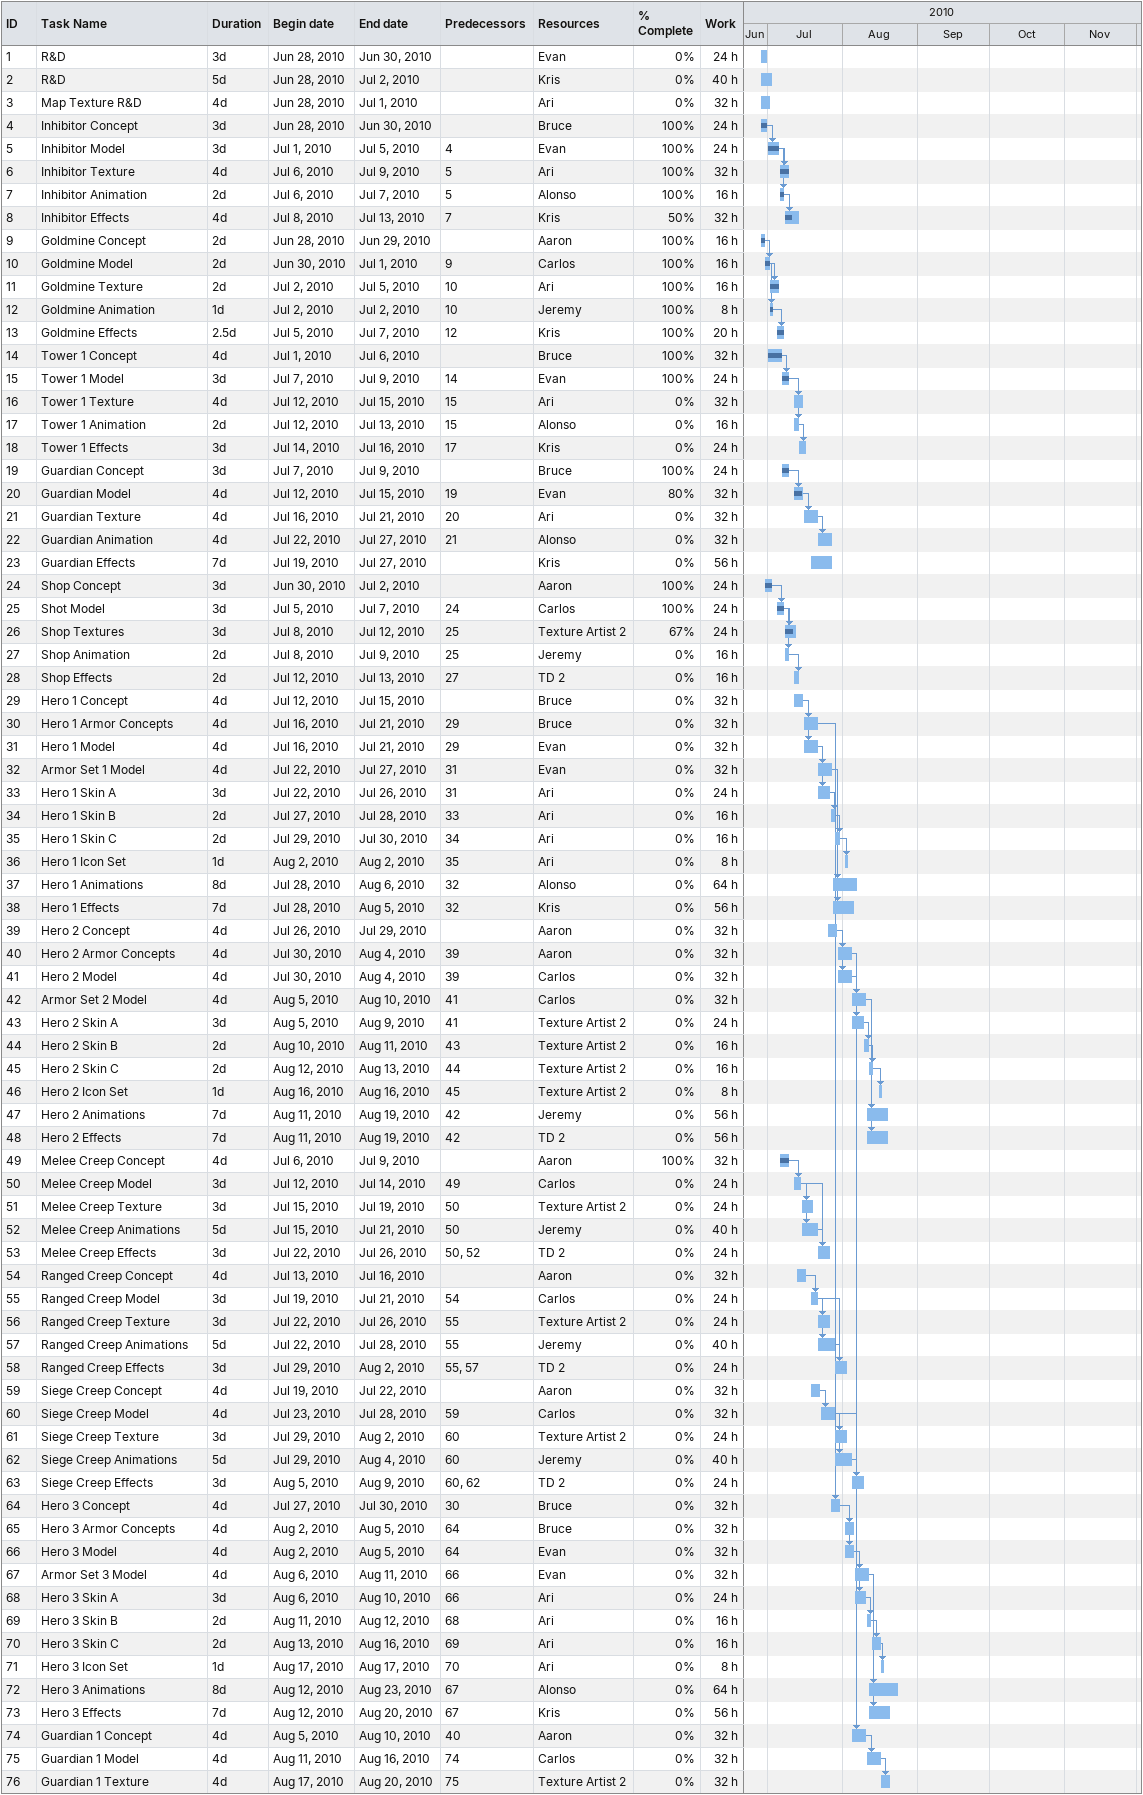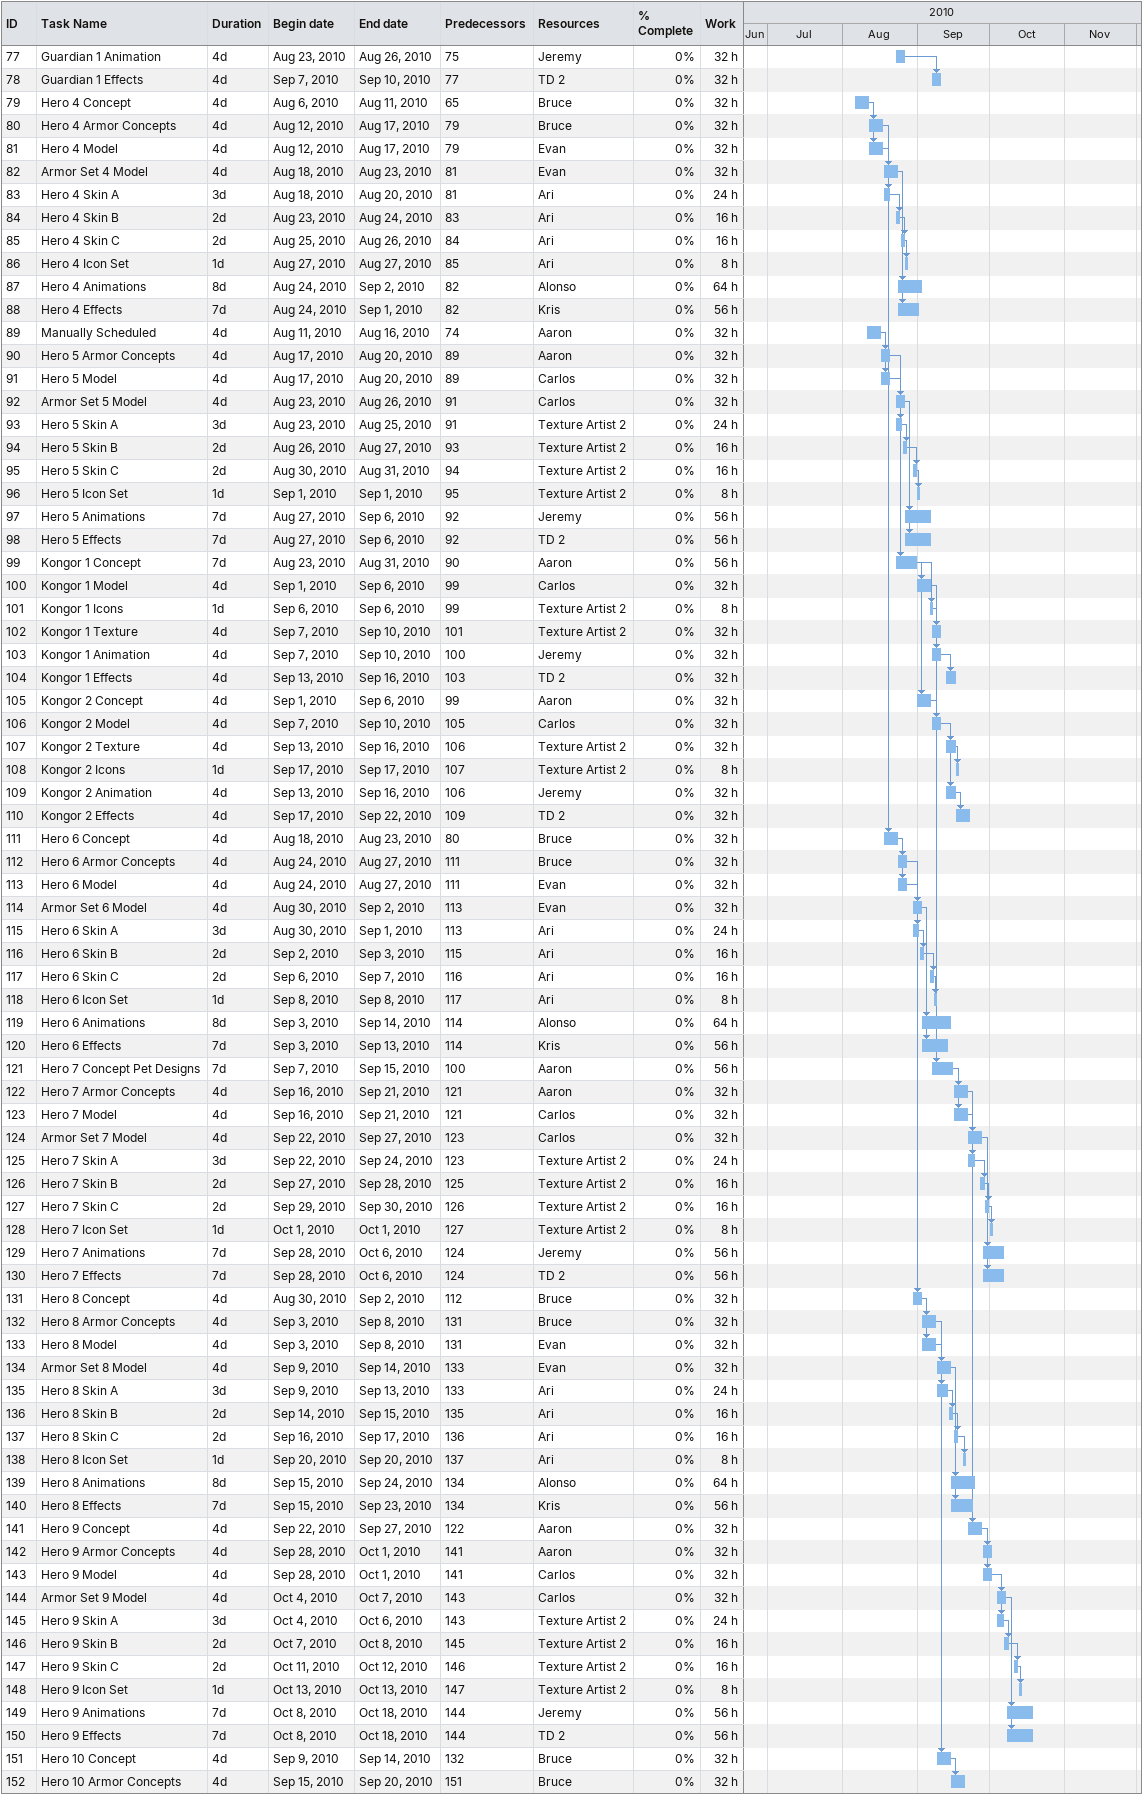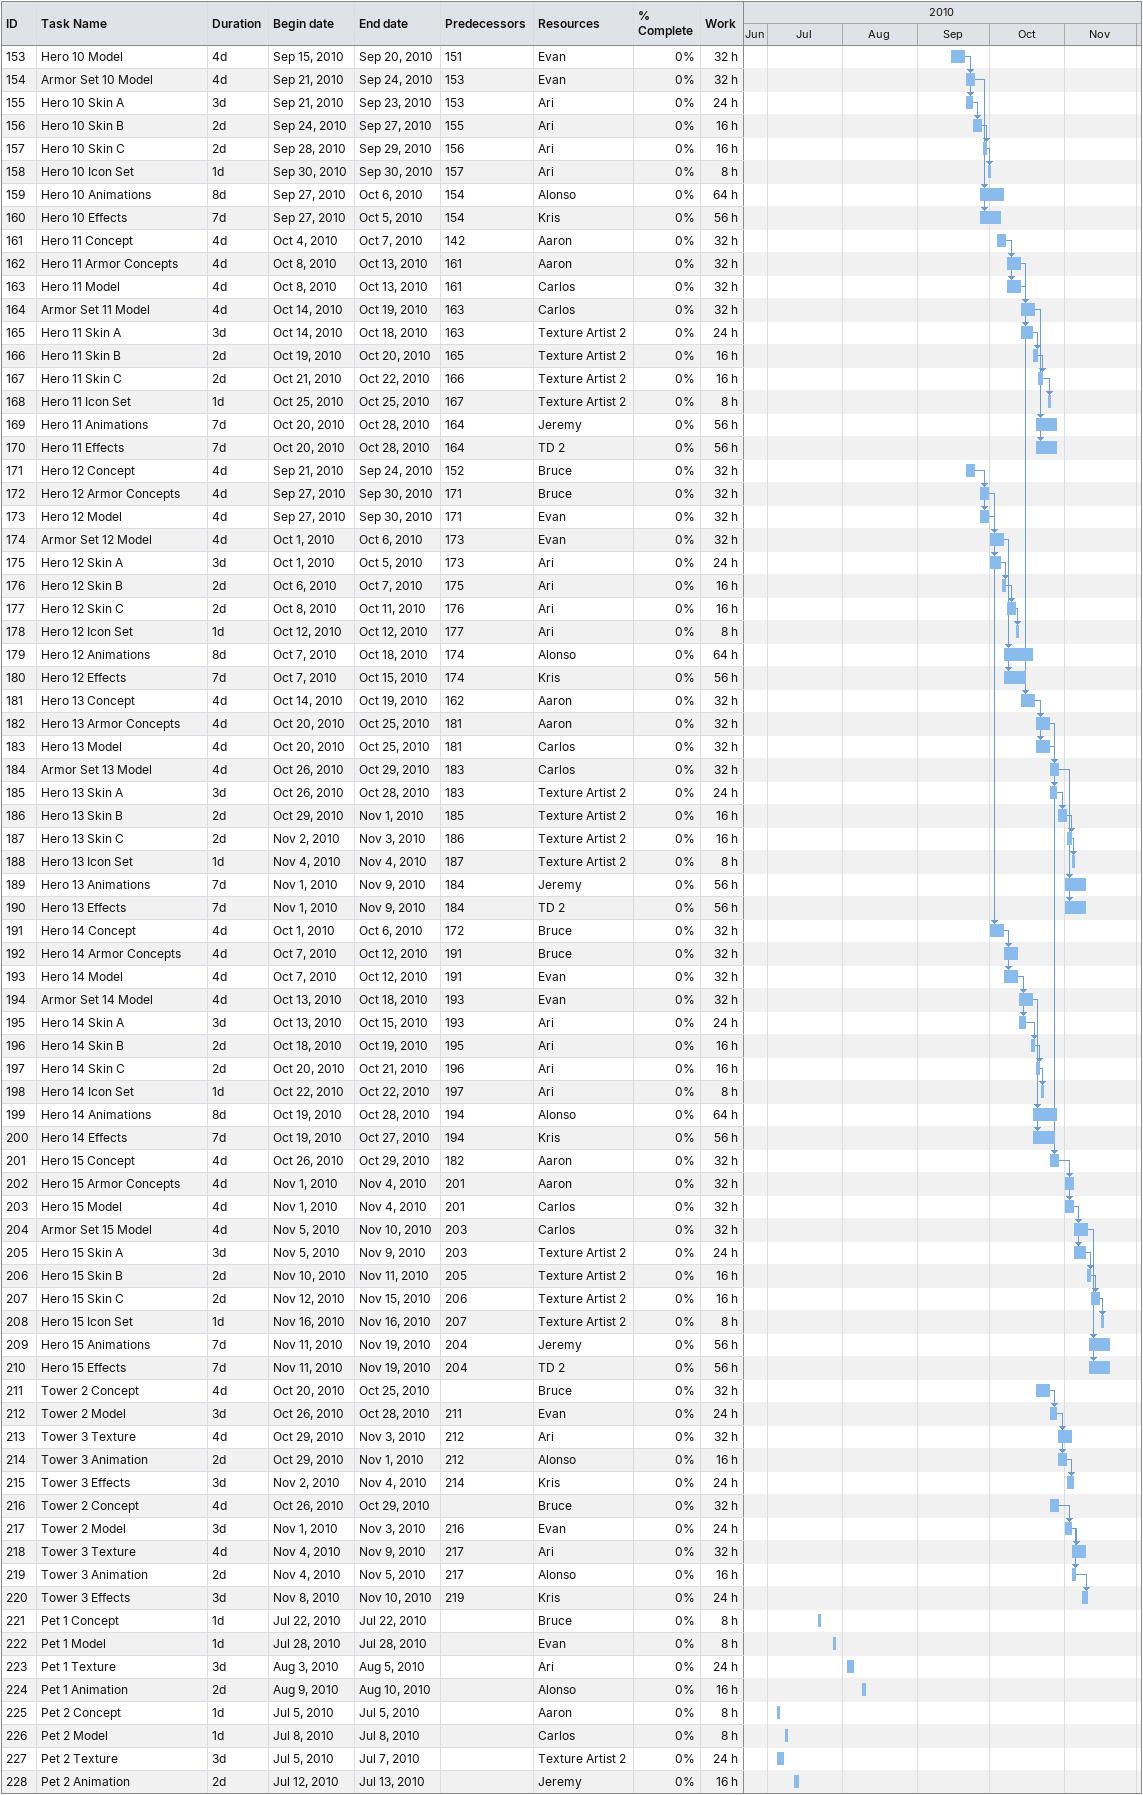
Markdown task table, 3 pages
| ID | Task | Duration | Start | Finish | Predecessors | Resources | % complete | Work (h) |
|---|---|---|---|---|---|---|---|---|
| 1 | R&D | 3d | 2010-06-28 | 2010-06-30 |  | Evan | 0 | 24 |
| 2 | R&D | 5d | 2010-06-28 | 2010-07-02 |  | Kris | 0 | 40 |
| 3 | Map Texture R&D | 4d | 2010-06-28 | 2010-07-01 |  | Ari | 0 | 32 |
| 4 | Inhibitor Concept | 3d | 2010-06-28 | 2010-06-30 |  | Bruce | 100 | 24 |
| 5 | Inhibitor Model | 3d | 2010-07-01 | 2010-07-05 | 4 | Evan | 100 | 24 |
| 6 | Inhibitor Texture | 4d | 2010-07-06 | 2010-07-09 | 5 | Ari | 100 | 32 |
| 7 | Inhibitor Animation | 2d | 2010-07-06 | 2010-07-07 | 5 | Alonso | 100 | 16 |
| 8 | Inhibitor Effects | 4d | 2010-07-08 | 2010-07-13 | 7 | Kris | 50 | 32 |
| 9 | Goldmine Concept | 2d | 2010-06-28 | 2010-06-29 |  | Aaron | 100 | 16 |
| 10 | Goldmine Model | 2d | 2010-06-30 | 2010-07-01 | 9 | Carlos | 100 | 16 |
| 11 | Goldmine Texture | 2d | 2010-07-02 | 2010-07-05 | 10 | Ari | 100 | 16 |
| 12 | Goldmine Animation | 1d | 2010-07-02 | 2010-07-02 | 10 | Jeremy | 100 | 8 |
| 13 | Goldmine Effects | 2.5d | 2010-07-05 | 2010-07-07 | 12 | Kris | 100 | 20 |
| 14 | Tower 1 Concept | 4d | 2010-07-01 | 2010-07-06 |  | Bruce | 100 | 32 |
| 15 | Tower 1 Model | 3d | 2010-07-07 | 2010-07-09 | 14 | Evan | 100 | 24 |
| 16 | Tower 1 Texture | 4d | 2010-07-12 | 2010-07-15 | 15 | Ari | 0 | 32 |
| 17 | Tower 1 Animation | 2d | 2010-07-12 | 2010-07-13 | 15 | Alonso | 0 | 16 |
| 18 | Tower 1 Effects | 3d | 2010-07-14 | 2010-07-16 | 17 | Kris | 0 | 24 |
| 19 | Guardian Concept | 3d | 2010-07-07 | 2010-07-09 |  | Bruce | 100 | 24 |
| 20 | Guardian Model | 4d | 2010-07-12 | 2010-07-15 | 19 | Evan | 80 | 32 |
| 21 | Guardian Texture | 4d | 2010-07-16 | 2010-07-21 | 20 | Ari | 0 | 32 |
| 22 | Guardian Animation | 4d | 2010-07-22 | 2010-07-27 | 21 | Alonso | 0 | 32 |
| 23 | Guardian Effects | 7d | 2010-07-19 | 2010-07-27 |  | Kris | 0 | 56 |
| 24 | Shop Concept | 3d | 2010-06-30 | 2010-07-02 |  | Aaron | 100 | 24 |
| 25 | Shot Model | 3d | 2010-07-05 | 2010-07-07 | 24 | Carlos | 100 | 24 |
| 26 | Shop Textures | 3d | 2010-07-08 | 2010-07-12 | 25 | Texture Artist 2 | 67 | 24 |
| 27 | Shop Animation | 2d | 2010-07-08 | 2010-07-09 | 25 | Jeremy | 0 | 16 |
| 28 | Shop Effects | 2d | 2010-07-12 | 2010-07-13 | 27 | TD 2 | 0 | 16 |
| 29 | Hero 1 Concept | 4d | 2010-07-12 | 2010-07-15 |  | Bruce | 0 | 32 |
| 30 | Hero 1 Armor Concepts | 4d | 2010-07-16 | 2010-07-21 | 29 | Bruce | 0 | 32 |
| 31 | Hero 1 Model | 4d | 2010-07-16 | 2010-07-21 | 29 | Evan | 0 | 32 |
| 32 | Armor Set 1 Model | 4d | 2010-07-22 | 2010-07-27 | 31 | Evan | 0 | 32 |
| 33 | Hero 1 Skin A | 3d | 2010-07-22 | 2010-07-26 | 31 | Ari | 0 | 24 |
| 34 | Hero 1 Skin B | 2d | 2010-07-27 | 2010-07-28 | 33 | Ari | 0 | 16 |
| 35 | Hero 1 Skin C | 2d | 2010-07-29 | 2010-07-30 | 34 | Ari | 0 | 16 |
| 36 | Hero 1 Icon Set | 1d | 2010-08-02 | 2010-08-02 | 35 | Ari | 0 | 8 |
| 37 | Hero 1 Animations | 8d | 2010-07-28 | 2010-08-06 | 32 | Alonso | 0 | 64 |
| 38 | Hero 1 Effects | 7d | 2010-07-28 | 2010-08-05 | 32 | Kris | 0 | 56 |
| 39 | Hero 2 Concept | 4d | 2010-07-26 | 2010-07-29 |  | Aaron | 0 | 32 |
| 40 | Hero 2 Armor Concepts | 4d | 2010-07-30 | 2010-08-04 | 39 | Aaron | 0 | 32 |
| 41 | Hero 2 Model | 4d | 2010-07-30 | 2010-08-04 | 39 | Carlos | 0 | 32 |
| 42 | Armor Set 2 Model | 4d | 2010-08-05 | 2010-08-10 | 41 | Carlos | 0 | 32 |
| 43 | Hero 2 Skin A | 3d | 2010-08-05 | 2010-08-09 | 41 | Texture Artist 2 | 0 | 24 |
| 44 | Hero 2 Skin B | 2d | 2010-08-10 | 2010-08-11 | 43 | Texture Artist 2 | 0 | 16 |
| 45 | Hero 2 Skin C | 2d | 2010-08-12 | 2010-08-13 | 44 | Texture Artist 2 | 0 | 16 |
| 46 | Hero 2 Icon Set | 1d | 2010-08-16 | 2010-08-16 | 45 | Texture Artist 2 | 0 | 8 |
| 47 | Hero 2 Animations | 7d | 2010-08-11 | 2010-08-19 | 42 | Jeremy | 0 | 56 |
| 48 | Hero 2 Effects | 7d | 2010-08-11 | 2010-08-19 | 42 | TD 2 | 0 | 56 |
| 49 | Melee Creep Concept | 4d | 2010-07-06 | 2010-07-09 |  | Aaron | 100 | 32 |
| 50 | Melee Creep Model | 3d | 2010-07-12 | 2010-07-14 | 49 | Carlos | 0 | 24 |
| 51 | Melee Creep Texture | 3d | 2010-07-15 | 2010-07-19 | 50 | Texture Artist 2 | 0 | 24 |
| 52 | Melee Creep Animations | 5d | 2010-07-15 | 2010-07-21 | 50 | Jeremy | 0 | 40 |
| 53 | Melee Creep Effects | 3d | 2010-07-22 | 2010-07-26 | 50, 52 | TD 2 | 0 | 24 |
| 54 | Ranged Creep Concept | 4d | 2010-07-13 | 2010-07-16 |  | Aaron | 0 | 32 |
| 55 | Ranged Creep Model | 3d | 2010-07-19 | 2010-07-21 | 54 | Carlos | 0 | 24 |
| 56 | Ranged Creep Texture | 3d | 2010-07-22 | 2010-07-26 | 55 | Texture Artist 2 | 0 | 24 |
| 57 | Ranged Creep Animations | 5d | 2010-07-22 | 2010-07-28 | 55 | Jeremy | 0 | 40 |
| 58 | Ranged Creep Effects | 3d | 2010-07-29 | 2010-08-02 | 55, 57 | TD 2 | 0 | 24 |
| 59 | Siege Creep Concept | 4d | 2010-07-19 | 2010-07-22 |  | Aaron | 0 | 32 |
| 60 | Siege Creep Model | 4d | 2010-07-23 | 2010-07-28 | 59 | Carlos | 0 | 32 |
| 61 | Siege Creep Texture | 3d | 2010-07-29 | 2010-08-02 | 60 | Texture Artist 2 | 0 | 24 |
| 62 | Siege Creep Animations | 5d | 2010-07-29 | 2010-08-04 | 60 | Jeremy | 0 | 40 |
| 63 | Siege Creep Effects | 3d | 2010-08-05 | 2010-08-09 | 60, 62 | TD 2 | 0 | 24 |
| 64 | Hero 3 Concept | 4d | 2010-07-27 | 2010-07-30 | 30 | Bruce | 0 | 32 |
| 65 | Hero 3 Armor Concepts | 4d | 2010-08-02 | 2010-08-05 | 64 | Bruce | 0 | 32 |
| 66 | Hero 3 Model | 4d | 2010-08-02 | 2010-08-05 | 64 | Evan | 0 | 32 |
| 67 | Armor Set 3 Model | 4d | 2010-08-06 | 2010-08-11 | 66 | Evan | 0 | 32 |
| 68 | Hero 3 Skin A | 3d | 2010-08-06 | 2010-08-10 | 66 | Ari | 0 | 24 |
| 69 | Hero 3 Skin B | 2d | 2010-08-11 | 2010-08-12 | 68 | Ari | 0 | 16 |
| 70 | Hero 3 Skin C | 2d | 2010-08-13 | 2010-08-16 | 69 | Ari | 0 | 16 |
| 71 | Hero 3 Icon Set | 1d | 2010-08-17 | 2010-08-17 | 70 | Ari | 0 | 8 |
| 72 | Hero 3 Animations | 8d | 2010-08-12 | 2010-08-23 | 67 | Alonso | 0 | 64 |
| 73 | Hero 3 Effects | 7d | 2010-08-12 | 2010-08-20 | 67 | Kris | 0 | 56 |
| 74 | Guardian 1 Concept | 4d | 2010-08-05 | 2010-08-10 | 40 | Aaron | 0 | 32 |
| 75 | Guardian 1 Model | 4d | 2010-08-11 | 2010-08-16 | 74 | Carlos | 0 | 32 |
| 76 | Guardian 1 Texture | 4d | 2010-08-17 | 2010-08-20 | 75 | Texture Artist 2 | 0 | 32 |
| 77 | Guardian 1 Animation | 4d | 2010-08-23 | 2010-08-26 | 75 | Jeremy | 0 | 32 |
| 78 | Guardian 1 Effects | 4d | 2010-09-07 | 2010-09-10 | 77 | TD 2 | 0 | 32 |
| 79 | Hero 4 Concept | 4d | 2010-08-06 | 2010-08-11 | 65 | Bruce | 0 | 32 |
| 80 | Hero 4 Armor Concepts | 4d | 2010-08-12 | 2010-08-17 | 79 | Bruce | 0 | 32 |
| 81 | Hero 4 Model | 4d | 2010-08-12 | 2010-08-17 | 79 | Evan | 0 | 32 |
| 82 | Armor Set 4 Model | 4d | 2010-08-18 | 2010-08-23 | 81 | Evan | 0 | 32 |
| 83 | Hero 4 Skin A | 3d | 2010-08-18 | 2010-08-20 | 81 | Ari | 0 | 24 |
| 84 | Hero 4 Skin B | 2d | 2010-08-23 | 2010-08-24 | 83 | Ari | 0 | 16 |
| 85 | Hero 4 Skin C | 2d | 2010-08-25 | 2010-08-26 | 84 | Ari | 0 | 16 |
| 86 | Hero 4 Icon Set | 1d | 2010-08-27 | 2010-08-27 | 85 | Ari | 0 | 8 |
| 87 | Hero 4 Animations | 8d | 2010-08-24 | 2010-09-02 | 82 | Alonso | 0 | 64 |
| 88 | Hero 4 Effects | 7d | 2010-08-24 | 2010-09-01 | 82 | Kris | 0 | 56 |
| 89 | Manually Scheduled | 4d | 2010-08-11 | 2010-08-16 | 74 | Aaron | 0 | 32 |
| 90 | Hero 5 Armor Concepts | 4d | 2010-08-17 | 2010-08-20 | 89 | Aaron | 0 | 32 |
| 91 | Hero 5 Model | 4d | 2010-08-17 | 2010-08-20 | 89 | Carlos | 0 | 32 |
| 92 | Armor Set 5 Model | 4d | 2010-08-23 | 2010-08-26 | 91 | Carlos | 0 | 32 |
| 93 | Hero 5 Skin A | 3d | 2010-08-23 | 2010-08-25 | 91 | Texture Artist 2 | 0 | 24 |
| 94 | Hero 5 Skin B | 2d | 2010-08-26 | 2010-08-27 | 93 | Texture Artist 2 | 0 | 16 |
| 95 | Hero 5 Skin C | 2d | 2010-08-30 | 2010-08-31 | 94 | Texture Artist 2 | 0 | 16 |
| 96 | Hero 5 Icon Set | 1d | 2010-09-01 | 2010-09-01 | 95 | Texture Artist 2 | 0 | 8 |
| 97 | Hero 5 Animations | 7d | 2010-08-27 | 2010-09-06 | 92 | Jeremy | 0 | 56 |
| 98 | Hero 5 Effects | 7d | 2010-08-27 | 2010-09-06 | 92 | TD 2 | 0 | 56 |
| 99 | Kongor 1 Concept | 7d | 2010-08-23 | 2010-08-31 | 90 | Aaron | 0 | 56 |
| 100 | Kongor 1 Model | 4d | 2010-09-01 | 2010-09-06 | 99 | Carlos | 0 | 32 |
| 101 | Kongor 1 Icons | 1d | 2010-09-06 | 2010-09-06 | 99 | Texture Artist 2 | 0 | 8 |
| 102 | Kongor 1 Texture | 4d | 2010-09-07 | 2010-09-10 | 101 | Texture Artist 2 | 0 | 32 |
| 103 | Kongor 1 Animation | 4d | 2010-09-07 | 2010-09-10 | 100 | Jeremy | 0 | 32 |
| 104 | Kongor 1 Effects | 4d | 2010-09-13 | 2010-09-16 | 103 | TD 2 | 0 | 32 |
| 105 | Kongor 2 Concept | 4d | 2010-09-01 | 2010-09-06 | 99 | Aaron | 0 | 32 |
| 106 | Kongor 2 Model | 4d | 2010-09-07 | 2010-09-10 | 105 | Carlos | 0 | 32 |
| 107 | Kongor 2 Texture | 4d | 2010-09-13 | 2010-09-16 | 106 | Texture Artist 2 | 0 | 32 |
| 108 | Kongor 2 Icons | 1d | 2010-09-17 | 2010-09-17 | 107 | Texture Artist 2 | 0 | 8 |
| 109 | Kongor 2 Animation | 4d | 2010-09-13 | 2010-09-16 | 106 | Jeremy | 0 | 32 |
| 110 | Kongor 2 Effects | 4d | 2010-09-17 | 2010-09-22 | 109 | TD 2 | 0 | 32 |
| 111 | Hero 6 Concept | 4d | 2010-08-18 | 2010-08-23 | 80 | Bruce | 0 | 32 |
| 112 | Hero 6 Armor Concepts | 4d | 2010-08-24 | 2010-08-27 | 111 | Bruce | 0 | 32 |
| 113 | Hero 6 Model | 4d | 2010-08-24 | 2010-08-27 | 111 | Evan | 0 | 32 |
| 114 | Armor Set 6 Model | 4d | 2010-08-30 | 2010-09-02 | 113 | Evan | 0 | 32 |
| 115 | Hero 6 Skin A | 3d | 2010-08-30 | 2010-09-01 | 113 | Ari | 0 | 24 |
| 116 | Hero 6 Skin B | 2d | 2010-09-02 | 2010-09-03 | 115 | Ari | 0 | 16 |
| 117 | Hero 6 Skin C | 2d | 2010-09-06 | 2010-09-07 | 116 | Ari | 0 | 16 |
| 118 | Hero 6 Icon Set | 1d | 2010-09-08 | 2010-09-08 | 117 | Ari | 0 | 8 |
| 119 | Hero 6 Animations | 8d | 2010-09-03 | 2010-09-14 | 114 | Alonso | 0 | 64 |
| 120 | Hero 6 Effects | 7d | 2010-09-03 | 2010-09-13 | 114 | Kris | 0 | 56 |
| 121 | Hero 7 Concept Pet Designs | 7d | 2010-09-07 | 2010-09-15 | 100 | Aaron | 0 | 56 |
| 122 | Hero 7 Armor Concepts | 4d | 2010-09-16 | 2010-09-21 | 121 | Aaron | 0 | 32 |
| 123 | Hero 7 Model | 4d | 2010-09-16 | 2010-09-21 | 121 | Carlos | 0 | 32 |
| 124 | Armor Set 7 Model | 4d | 2010-09-22 | 2010-09-27 | 123 | Carlos | 0 | 32 |
| 125 | Hero 7 Skin A | 3d | 2010-09-22 | 2010-09-24 | 123 | Texture Artist 2 | 0 | 24 |
| 126 | Hero 7 Skin B | 2d | 2010-09-27 | 2010-09-28 | 125 | Texture Artist 2 | 0 | 16 |
| 127 | Hero 7 Skin C | 2d | 2010-09-29 | 2010-09-30 | 126 | Texture Artist 2 | 0 | 16 |
| 128 | Hero 7 Icon Set | 1d | 2010-10-01 | 2010-10-01 | 127 | Texture Artist 2 | 0 | 8 |
| 129 | Hero 7 Animations | 7d | 2010-09-28 | 2010-10-06 | 124 | Jeremy | 0 | 56 |
| 130 | Hero 7 Effects | 7d | 2010-09-28 | 2010-10-06 | 124 | TD 2 | 0 | 56 |
| 131 | Hero 8 Concept | 4d | 2010-08-30 | 2010-09-02 | 112 | Bruce | 0 | 32 |
| 132 | Hero 8 Armor Concepts | 4d | 2010-09-03 | 2010-09-08 | 131 | Bruce | 0 | 32 |
| 133 | Hero 8 Model | 4d | 2010-09-03 | 2010-09-08 | 131 | Evan | 0 | 32 |
| 134 | Armor Set 8 Model | 4d | 2010-09-09 | 2010-09-14 | 133 | Evan | 0 | 32 |
| 135 | Hero 8 Skin A | 3d | 2010-09-09 | 2010-09-13 | 133 | Ari | 0 | 24 |
| 136 | Hero 8 Skin B | 2d | 2010-09-14 | 2010-09-15 | 135 | Ari | 0 | 16 |
| 137 | Hero 8 Skin C | 2d | 2010-09-16 | 2010-09-17 | 136 | Ari | 0 | 16 |
| 138 | Hero 8 Icon Set | 1d | 2010-09-20 | 2010-09-20 | 137 | Ari | 0 | 8 |
| 139 | Hero 8 Animations | 8d | 2010-09-15 | 2010-09-24 | 134 | Alonso | 0 | 64 |
| 140 | Hero 8 Effects | 7d | 2010-09-15 | 2010-09-23 | 134 | Kris | 0 | 56 |
| 141 | Hero 9 Concept | 4d | 2010-09-22 | 2010-09-27 | 122 | Aaron | 0 | 32 |
| 142 | Hero 9 Armor Concepts | 4d | 2010-09-28 | 2010-10-01 | 141 | Aaron | 0 | 32 |
| 143 | Hero 9 Model | 4d | 2010-09-28 | 2010-10-01 | 141 | Carlos | 0 | 32 |
| 144 | Armor Set 9 Model | 4d | 2010-10-04 | 2010-10-07 | 143 | Carlos | 0 | 32 |
| 145 | Hero 9 Skin A | 3d | 2010-10-04 | 2010-10-06 | 143 | Texture Artist 2 | 0 | 24 |
| 146 | Hero 9 Skin B | 2d | 2010-10-07 | 2010-10-08 | 145 | Texture Artist 2 | 0 | 16 |
| 147 | Hero 9 Skin C | 2d | 2010-10-11 | 2010-10-12 | 146 | Texture Artist 2 | 0 | 16 |
| 148 | Hero 9 Icon Set | 1d | 2010-10-13 | 2010-10-13 | 147 | Texture Artist 2 | 0 | 8 |
| 149 | Hero 9 Animations | 7d | 2010-10-08 | 2010-10-18 | 144 | Jeremy | 0 | 56 |
| 150 | Hero 9 Effects | 7d | 2010-10-08 | 2010-10-18 | 144 | TD 2 | 0 | 56 |
| 151 | Hero 10 Concept | 4d | 2010-09-09 | 2010-09-14 | 132 | Bruce | 0 | 32 |
| 152 | Hero 10 Armor Concepts | 4d | 2010-09-15 | 2010-09-20 | 151 | Bruce | 0 | 32 |
| 153 | Hero 10 Model | 4d | 2010-09-15 | 2010-09-20 | 151 | Evan | 0 | 32 |
| 154 | Armor Set 10 Model | 4d | 2010-09-21 | 2010-09-24 | 153 | Evan | 0 | 32 |
| 155 | Hero 10 Skin A | 3d | 2010-09-21 | 2010-09-23 | 153 | Ari | 0 | 24 |
| 156 | Hero 10 Skin B | 2d | 2010-09-24 | 2010-09-27 | 155 | Ari | 0 | 16 |
| 157 | Hero 10 Skin C | 2d | 2010-09-28 | 2010-09-29 | 156 | Ari | 0 | 16 |
| 158 | Hero 10 Icon Set | 1d | 2010-09-30 | 2010-09-30 | 157 | Ari | 0 | 8 |
| 159 | Hero 10 Animations | 8d | 2010-09-27 | 2010-10-06 | 154 | Alonso | 0 | 64 |
| 160 | Hero 10 Effects | 7d | 2010-09-27 | 2010-10-05 | 154 | Kris | 0 | 56 |
| 161 | Hero 11 Concept | 4d | 2010-10-04 | 2010-10-07 | 142 | Aaron | 0 | 32 |
| 162 | Hero 11 Armor Concepts | 4d | 2010-10-08 | 2010-10-13 | 161 | Aaron | 0 | 32 |
| 163 | Hero 11 Model | 4d | 2010-10-08 | 2010-10-13 | 161 | Carlos | 0 | 32 |
| 164 | Armor Set 11 Model | 4d | 2010-10-14 | 2010-10-19 | 163 | Carlos | 0 | 32 |
| 165 | Hero 11 Skin A | 3d | 2010-10-14 | 2010-10-18 | 163 | Texture Artist 2 | 0 | 24 |
| 166 | Hero 11 Skin B | 2d | 2010-10-19 | 2010-10-20 | 165 | Texture Artist 2 | 0 | 16 |
| 167 | Hero 11 Skin C | 2d | 2010-10-21 | 2010-10-22 | 166 | Texture Artist 2 | 0 | 16 |
| 168 | Hero 11 Icon Set | 1d | 2010-10-25 | 2010-10-25 | 167 | Texture Artist 2 | 0 | 8 |
| 169 | Hero 11 Animations | 7d | 2010-10-20 | 2010-10-28 | 164 | Jeremy | 0 | 56 |
| 170 | Hero 11 Effects | 7d | 2010-10-20 | 2010-10-28 | 164 | TD 2 | 0 | 56 |
| 171 | Hero 12 Concept | 4d | 2010-09-21 | 2010-09-24 | 152 | Bruce | 0 | 32 |
| 172 | Hero 12 Armor Concepts | 4d | 2010-09-27 | 2010-09-30 | 171 | Bruce | 0 | 32 |
| 173 | Hero 12 Model | 4d | 2010-09-27 | 2010-09-30 | 171 | Evan | 0 | 32 |
| 174 | Armor Set 12 Model | 4d | 2010-10-01 | 2010-10-06 | 173 | Evan | 0 | 32 |
| 175 | Hero 12 Skin A | 3d | 2010-10-01 | 2010-10-05 | 173 | Ari | 0 | 24 |
| 176 | Hero 12 Skin B | 2d | 2010-10-06 | 2010-10-07 | 175 | Ari | 0 | 16 |
| 177 | Hero 12 Skin C | 2d | 2010-10-08 | 2010-10-11 | 176 | Ari | 0 | 16 |
| 178 | Hero 12 Icon Set | 1d | 2010-10-12 | 2010-10-12 | 177 | Ari | 0 | 8 |
| 179 | Hero 12 Animations | 8d | 2010-10-07 | 2010-10-18 | 174 | Alonso | 0 | 64 |
| 180 | Hero 12 Effects | 7d | 2010-10-07 | 2010-10-15 | 174 | Kris | 0 | 56 |
| 181 | Hero 13 Concept | 4d | 2010-10-14 | 2010-10-19 | 162 | Aaron | 0 | 32 |
| 182 | Hero 13 Armor Concepts | 4d | 2010-10-20 | 2010-10-25 | 181 | Aaron | 0 | 32 |
| 183 | Hero 13 Model | 4d | 2010-10-20 | 2010-10-25 | 181 | Carlos | 0 | 32 |
| 184 | Armor Set 13 Model | 4d | 2010-10-26 | 2010-10-29 | 183 | Carlos | 0 | 32 |
| 185 | Hero 13 Skin A | 3d | 2010-10-26 | 2010-10-28 | 183 | Texture Artist 2 | 0 | 24 |
| 186 | Hero 13 Skin B | 2d | 2010-10-29 | 2010-11-01 | 185 | Texture Artist 2 | 0 | 16 |
| 187 | Hero 13 Skin C | 2d | 2010-11-02 | 2010-11-03 | 186 | Texture Artist 2 | 0 | 16 |
| 188 | Hero 13 Icon Set | 1d | 2010-11-04 | 2010-11-04 | 187 | Texture Artist 2 | 0 | 8 |
| 189 | Hero 13 Animations | 7d | 2010-11-01 | 2010-11-09 | 184 | Jeremy | 0 | 56 |
| 190 | Hero 13 Effects | 7d | 2010-11-01 | 2010-11-09 | 184 | TD 2 | 0 | 56 |
| 191 | Hero 14 Concept | 4d | 2010-10-01 | 2010-10-06 | 172 | Bruce | 0 | 32 |
| 192 | Hero 14 Armor Concepts | 4d | 2010-10-07 | 2010-10-12 | 191 | Bruce | 0 | 32 |
| 193 | Hero 14 Model | 4d | 2010-10-07 | 2010-10-12 | 191 | Evan | 0 | 32 |
| 194 | Armor Set 14 Model | 4d | 2010-10-13 | 2010-10-18 | 193 | Evan | 0 | 32 |
| 195 | Hero 14 Skin A | 3d | 2010-10-13 | 2010-10-15 | 193 | Ari | 0 | 24 |
| 196 | Hero 14 Skin B | 2d | 2010-10-18 | 2010-10-19 | 195 | Ari | 0 | 16 |
| 197 | Hero 14 Skin C | 2d | 2010-10-20 | 2010-10-21 | 196 | Ari | 0 | 16 |
| 198 | Hero 14 Icon Set | 1d | 2010-10-22 | 2010-10-22 | 197 | Ari | 0 | 8 |
| 199 | Hero 14 Animations | 8d | 2010-10-19 | 2010-10-28 | 194 | Alonso | 0 | 64 |
| 200 | Hero 14 Effects | 7d | 2010-10-19 | 2010-10-27 | 194 | Kris | 0 | 56 |
| 201 | Hero 15 Concept | 4d | 2010-10-26 | 2010-10-29 | 182 | Aaron | 0 | 32 |
| 202 | Hero 15 Armor Concepts | 4d | 2010-11-01 | 2010-11-04 | 201 | Aaron | 0 | 32 |
| 203 | Hero 15 Model | 4d | 2010-11-01 | 2010-11-04 | 201 | Carlos | 0 | 32 |
| 204 | Armor Set 15 Model | 4d | 2010-11-05 | 2010-11-10 | 203 | Carlos | 0 | 32 |
| 205 | Hero 15 Skin A | 3d | 2010-11-05 | 2010-11-09 | 203 | Texture Artist 2 | 0 | 24 |
| 206 | Hero 15 Skin B | 2d | 2010-11-10 | 2010-11-11 | 205 | Texture Artist 2 | 0 | 16 |
| 207 | Hero 15 Skin C | 2d | 2010-11-12 | 2010-11-15 | 206 | Texture Artist 2 | 0 | 16 |
| 208 | Hero 15 Icon Set | 1d | 2010-11-16 | 2010-11-16 | 207 | Texture Artist 2 | 0 | 8 |
| 209 | Hero 15 Animations | 7d | 2010-11-11 | 2010-11-19 | 204 | Jeremy | 0 | 56 |
| 210 | Hero 15 Effects | 7d | 2010-11-11 | 2010-11-19 | 204 | TD 2 | 0 | 56 |
| 211 | Tower 2 Concept | 4d | 2010-10-20 | 2010-10-25 |  | Bruce | 0 | 32 |
| 212 | Tower 2 Model | 3d | 2010-10-26 | 2010-10-28 | 211 | Evan | 0 | 24 |
| 213 | Tower 3 Texture | 4d | 2010-10-29 | 2010-11-03 | 212 | Ari | 0 | 32 |
| 214 | Tower 3 Animation | 2d | 2010-10-29 | 2010-11-01 | 212 | Alonso | 0 | 16 |
| 215 | Tower 3 Effects | 3d | 2010-11-02 | 2010-11-04 | 214 | Kris | 0 | 24 |
| 216 | Tower 2 Concept | 4d | 2010-10-26 | 2010-10-29 |  | Bruce | 0 | 32 |
| 217 | Tower 2 Model | 3d | 2010-11-01 | 2010-11-03 | 216 | Evan | 0 | 24 |
| 218 | Tower 3 Texture | 4d | 2010-11-04 | 2010-11-09 | 217 | Ari | 0 | 32 |
| 219 | Tower 3 Animation | 2d | 2010-11-04 | 2010-11-05 | 217 | Alonso | 0 | 16 |
| 220 | Tower 3 Effects | 3d | 2010-11-08 | 2010-11-10 | 219 | Kris | 0 | 24 |
| 221 | Pet 1 Concept | 1d | 2010-07-22 | 2010-07-22 |  | Bruce | 0 | 8 |
| 222 | Pet 1 Model | 1d | 2010-07-28 | 2010-07-28 |  | Evan | 0 | 8 |
| 223 | Pet 1 Texture | 3d | 2010-08-03 | 2010-08-05 |  | Ari | 0 | 24 |
| 224 | Pet 1 Animation | 2d | 2010-08-09 | 2010-08-10 |  | Alonso | 0 | 16 |
| 225 | Pet 2 Concept | 1d | 2010-07-05 | 2010-07-05 |  | Aaron | 0 | 8 |
| 226 | Pet 2 Model | 1d | 2010-07-08 | 2010-07-08 |  | Carlos | 0 | 8 |
| 227 | Pet 2 Texture | 3d | 2010-07-05 | 2010-07-07 |  | Texture Artist 2 | 0 | 24 |
| 228 | Pet 2 Animation | 2d | 2010-07-12 | 2010-07-13 |  | Jeremy | 0 | 16 |
